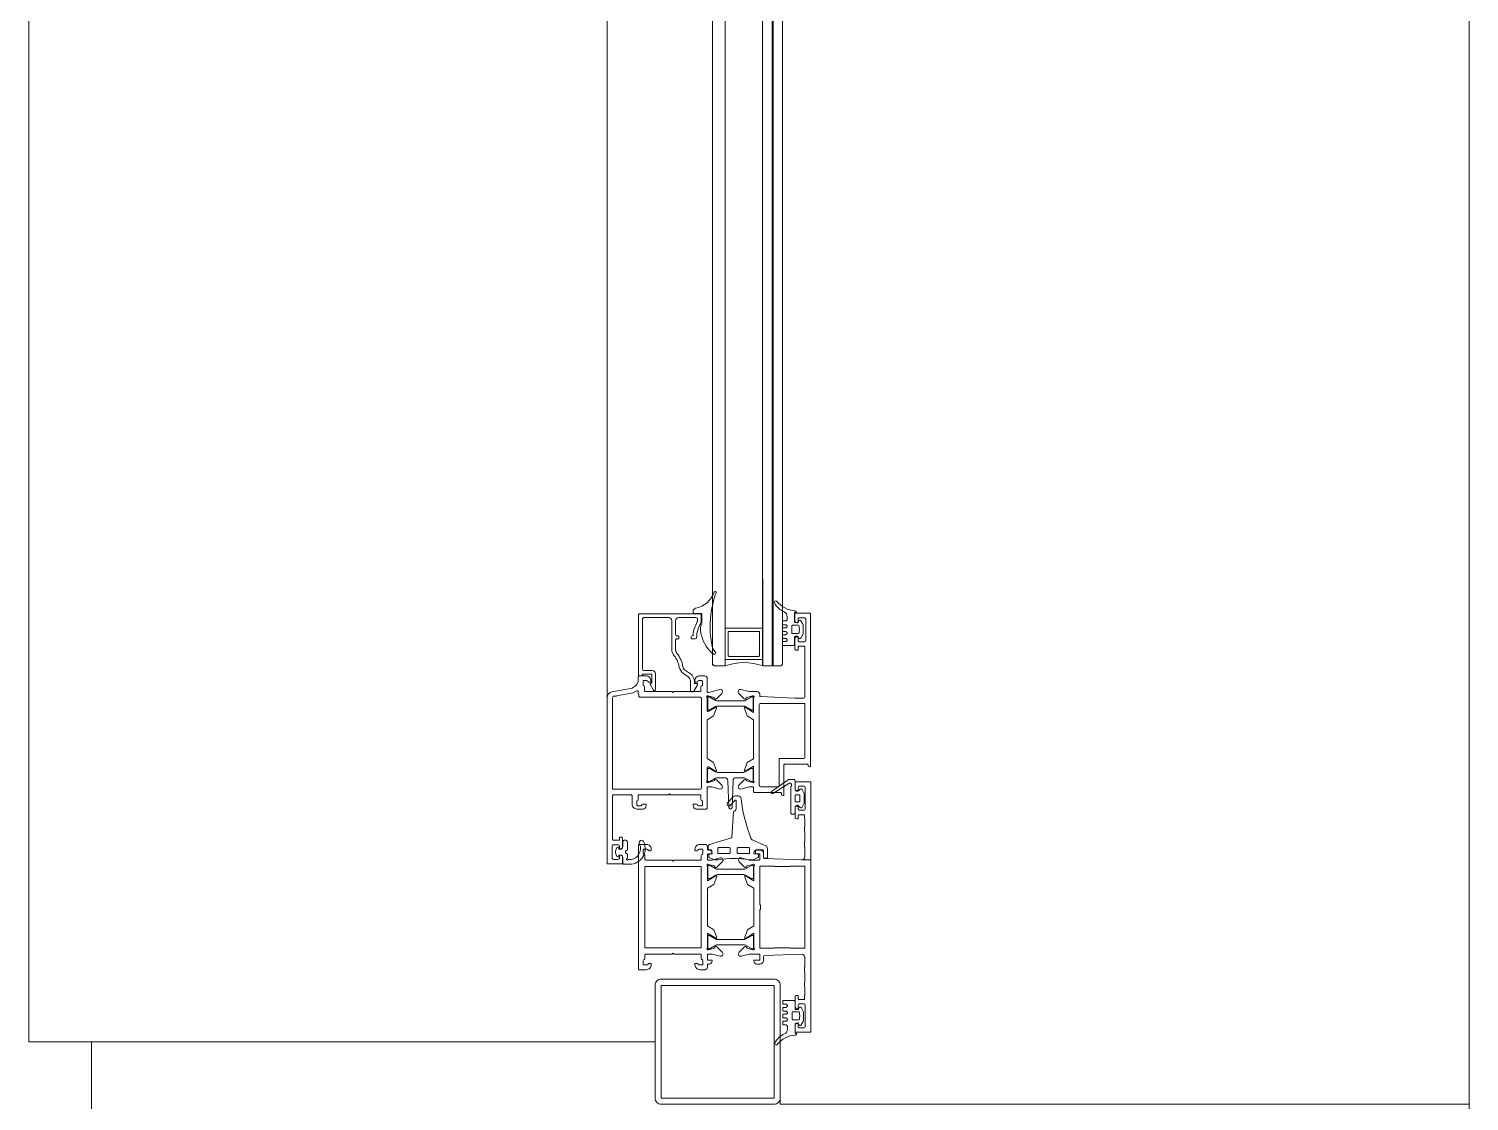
# Model space of a CAD drawing. Extents: x -9058 to 11890, y 0 to 4205.
# Drawn here: x 9831.06 to 9877.06, y 2775.97 to 2810.22 of the extents above; entities that cross this region are included whole.
import ezdxf

# ---------------------------------------------------------------- set-up
doc = ezdxf.new("R2010")
doc.units = 0
doc.header["$MEASUREMENT"] = 0
doc.layers.add('M-TEFRIS2-015', color=129, linetype='Continuous', lineweight=9)

msp = doc.modelspace()

# ---------------------------------------------------------------- linework, layer by layer
at = {"layer": 'M-TEFRIS2-015'}
for p, q in [((9852.894, 2789.895), (9852.894, 2838.023)), ((9853.294, 2789.895), (9853.294, 2838.023)), ((9854.494, 2789.895), (9854.494, 2838.023)), ((9854.794, 2789.878), (9854.794, 2838.023)), ((9854.832, 2789.878), (9854.832, 2838.023)), ((9855.132, 2789.927), (9855.132, 2838.023)), ((9852.895, 2792.653), (9852.895, 2789.928)), ((9852.895, 2792.653), (9852.895, 2790.384)), ((9853.295, 2792.653), (9853.295, 2789.878)), ((9854.495, 2792.653), (9854.495, 2789.878)), ((9854.495, 2791.078), (9853.295, 2791.078)), ((9852.945, 2789.878), (9852.895, 2789.928)), ((9854.495, 2790.078), (9853.295, 2790.078)), ((9855.083, 2789.878), (9855.132, 2789.927)), ((9853.295, 2789.878), (9852.945, 2789.878)), ((9855.083, 2789.878), (9854.495, 2789.878)), ((9855.738, 2783.677), (9856.035, 2783.677))]:
    msp.add_line(p, q, dxfattribs=at)
for points in [[(9877.058, 2775.873), (9877.058, 2915.873)], [(9833.058, 2777.873), (9831.058, 2777.873), (9831.058, 2913.873), (9833.058, 2913.873)], [(9849.522, 2902.696), (9849.523, 2783.938)], [(9870.358, 2768.873), (9870.358, 2770.873), (9877.058, 2770.873), (9877.058, 2775.873), (9855.058, 2775.873), (9855.058, 2779.673)], [(9833.058, 2777.873), (9851.058, 2777.873)], [(9833.058, 2777.873), (9833.058, 2533.873)]]:
    msp.add_lwpolyline(points, dxfattribs=at)
for points in [[(9852.524, 2791.548), (9852.304, 2791.548, -0.414214), (9852.274, 2791.578), (9852.274, 2791.616, -0.356389), (9852.354, 2791.714, 0.262181), (9852.948, 2792.228, -0.316752), (9852.976, 2792.248, -0.499585), (9853.005, 2792.21, 0.048291), (9852.863, 2791.654, 0.086497), (9852.866, 2790.556, 0.16681), (9852.978, 2790.328, -0.169383), (9852.992, 2790.307), (9852.994, 2790.294, -0.513067), (9852.928, 2790.247, -0.159858), (9852.548, 2790.822, -0.178819), (9852.531, 2791.188), (9852.541, 2791.208, 0.13005), (9852.554, 2791.257), (9852.554, 2791.518, 0.414214)], [(9851.744, 2790.735), (9851.784, 2790.735, 0.414214), (9851.814, 2790.765), (9851.814, 2790.805, 0.414214), (9851.784, 2790.835), (9851.764, 2790.835, -0.414214), (9851.714, 2790.885), (9851.714, 2791.315, -0.414214), (9851.814, 2791.415), (9852.363, 2791.415, -0.414214), (9852.413, 2791.365), (9852.413, 2791.313, -0.127567), (9852.404, 2791.279, 0.09888), (9852.27, 2790.861, -0.367727), (9852.242, 2790.835, 0.399482), (9852.214, 2790.805), (9852.214, 2790.765, 0.414214), (9852.244, 2790.735), (9852.334, 2790.735, 0.400329), (9852.384, 2790.782, -0.114933), (9852.508, 2791.219, 0.127017), (9852.533, 2791.316), (9852.533, 2791.505, 0.414214), (9852.503, 2791.535), (9850.563, 2791.535, 0.414214), (9850.533, 2791.505), (9850.533, 2789.585, 0.414214), (9850.563, 2789.555), (9850.623, 2789.555, 0.414214), (9850.653, 2789.585), (9850.653, 2789.605), (9850.953, 2789.605), (9850.953, 2789.335), (9850.918, 2789.315, 0.414214), (9850.907, 2789.274), (9851.006, 2789.103, 0.767327), (9851.073, 2789.121), (9851.073, 2789.625, 0.414214), (9850.973, 2789.725), (9850.703, 2789.725, -0.414214), (9850.653, 2789.775), (9850.653, 2791.365, -0.414214), (9850.703, 2791.415), (9851.494, 2791.415, -0.414214), (9851.594, 2791.315), (9851.594, 2790.401, 0.172094), (9851.665, 2790.2, -0.126051), (9851.831, 2789.839, 0.197455), (9851.962, 2789.634), (9852.116, 2789.526, -0.244698), (9852.193, 2789.379), (9852.193, 2789.099, 0.767327), (9852.295, 2789.072), (9852.409, 2789.27, 0.57735), (9852.383, 2789.315), (9852.313, 2789.315), (9852.313, 2789.379, 0.244698), (9852.185, 2789.624), (9852.031, 2789.727, -0.197455), (9851.949, 2789.855, 0.126051), (9851.758, 2790.27, -0.178336), (9851.714, 2790.401), (9851.714, 2790.705, -0.414214)], [(9854.365, 2790.178, 0.414214), (9854.395, 2790.208), (9854.395, 2790.948, 0.414214), (9854.365, 2790.978), (9853.425, 2790.978, 0.414214), (9853.395, 2790.948), (9853.395, 2790.208, 0.414214), (9853.425, 2790.178)], [(9855.657, 2791.146, 0.359904), (9855.628, 2791.171), (9855.452, 2791.171, 0.414214), (9855.422, 2791.141), (9855.422, 2790.941, 0.414214), (9855.452, 2790.911), (9855.628, 2790.911, 0.359904), (9855.657, 2790.935, 0.094739)], [(9852.523, 2789.205, -0.365977), (9852.548, 2789.234, 0.365977), (9852.573, 2789.264), (9852.573, 2789.374, 0.414214), (9852.543, 2789.404), (9852.453, 2789.404, 0.365977), (9852.424, 2789.379, -0.366034), (9852.394, 2789.354), (9852.333, 2789.354, -0.414214), (9852.323, 2789.364), (9852.323, 2789.404, -0.414214), (9852.473, 2789.554), (9852.643, 2789.554, -0.414214), (9852.723, 2789.474), (9852.723, 2789.054, 0.493043), (9852.761, 2789.025), (9853.129, 2789.124, -0.700084), (9853.205, 2789.016), (9853.192, 2788.998), (9853.019, 2788.827, -0.607471), (9852.959, 2788.843, 0.283637), (9852.937, 2788.865), (9852.754, 2788.915, 1.229391), (9852.723, 2788.864), (9852.723, 2788.443, 0.585524), (9852.769, 2788.418), (9852.988, 2788.551, -0.713664), (9853.017, 2788.527), (9852.923, 2788.277), (9852.738, 2788.164, 0.261412), (9852.723, 2788.139), (9852.723, 2786.928, 0.261412), (9852.738, 2786.902), (9852.923, 2786.789), (9853.017, 2786.539, -0.713664), (9852.988, 2786.515), (9852.769, 2786.649, 0.585524), (9852.723, 2786.623), (9852.723, 2786.202, 1.229391), (9852.754, 2786.152), (9852.937, 2786.201, 0.283637), (9852.959, 2786.224, -0.607471), (9853.019, 2786.239), (9853.192, 2786.068), (9853.205, 2786.05, -0.700084), (9853.129, 2785.943), (9852.869, 2786.012), (9852.753, 2786.012, 0.414214), (9852.723, 2785.982), (9852.723, 2785.334, -0.414214), (9852.693, 2785.304), (9852.373, 2785.304, -0.414222), (9852.273, 2785.404), (9852.273, 2785.444, -0.414214), (9852.283, 2785.454), (9852.394, 2785.454, -0.366034), (9852.424, 2785.429, 0.365977), (9852.453, 2785.404), (9852.543, 2785.404, 0.414214), (9852.573, 2785.434), (9852.573, 2785.544, 0.365977), (9852.548, 2785.573, -0.365977), (9852.523, 2785.603), (9852.523, 2785.724, 0.414214), (9852.493, 2785.754), (9851.553, 2785.754), (9851.523, 2785.784), (9851.493, 2785.754), (9850.553, 2785.754, 0.414214), (9850.523, 2785.724), (9850.523, 2785.603, -0.365977), (9850.498, 2785.573, 0.365977), (9850.473, 2785.544), (9850.473, 2785.434, 0.414214), (9850.503, 2785.404), (9850.593, 2785.404, 0.365977), (9850.623, 2785.429, -0.366034), (9850.652, 2785.454), (9850.763, 2785.454, -0.414214), (9850.773, 2785.444), (9850.773, 2785.404, -0.414214), (9850.673, 2785.304), (9850.473, 2785.304, -0.414214), (9850.323, 2785.454), (9850.323, 2785.724, 0.414214), (9850.293, 2785.754), (9849.733, 2785.754, 0.414214), (9849.703, 2785.724), (9849.703, 2784.334, 0.414214), (9849.733, 2784.304), (9849.893, 2784.304, 0.414214), (9849.923, 2784.334), (9849.923, 2784.404), (9849.973, 2784.404, -0.414214), (9850.023, 2784.354), (9850.023, 2784.099, -0.414214), (9849.953, 2784.029), (9849.933, 2784.029, -0.414214), (9849.923, 2784.039), (9849.923, 2784.114, 0.414214), (9849.873, 2784.164), (9849.733, 2784.164, 0.414214), (9849.683, 2784.114), (9849.683, 2783.744, 0.414214), (9849.733, 2783.694), (9849.873, 2783.694, 0.414214), (9849.923, 2783.744), (9849.923, 2783.819, -0.414214), (9849.933, 2783.829), (9849.953, 2783.829, -0.414214), (9850.023, 2783.759), (9850.023, 2783.584, -0.414214), (9849.993, 2783.554), (9849.553, 2783.554, -0.414214), (9849.523, 2783.584), (9849.523, 2788.854, -0.363975), (9849.688, 2789.051), (9850.275, 2789.154, 0.36397), (9850.523, 2789.45), (9850.523, 2789.524, -0.414214), (9850.553, 2789.554), (9850.773, 2789.554, -0.414214), (9850.923, 2789.404), (9850.923, 2789.364, -0.414214), (9850.913, 2789.354), (9850.852, 2789.354, -0.366034), (9850.823, 2789.379, 0.365977), (9850.793, 2789.404), (9850.703, 2789.404, 0.414214), (9850.673, 2789.374), (9850.673, 2789.264, 0.365977), (9850.698, 2789.234, -0.365977), (9850.723, 2789.205), (9850.723, 2789.084, 0.414214), (9850.753, 2789.054), (9851.593, 2789.054), (9851.623, 2789.024), (9851.653, 2789.054), (9852.493, 2789.054, 0.414214), (9852.523, 2789.084)], [(9849.703, 2788.853, -0.207097), (9849.725, 2788.904), (9849.823, 2788.904), (9849.823, 2788.922), (9850.301, 2789.007, 0.106114), (9850.476, 2789.078, -0.602221), (9850.523, 2789.053), (9850.523, 2789.004, 0.162278), (9850.543, 2788.944), (9850.543, 2788.904, 0.414214), (9850.573, 2788.874), (9852.493, 2788.874, -0.414214), (9852.543, 2788.824), (9852.543, 2785.984, -0.414214), (9852.493, 2785.934), (9849.703, 2785.934)], [(9853.938, 2788.774), (9854.124, 2788.881, -0.131652), (9854.139, 2788.885), (9854.165, 2788.885, -0.414214), (9854.195, 2788.855), (9854.195, 2788.495, -0.414214), (9854.165, 2788.465), (9854.139, 2788.465, -0.131652), (9854.124, 2788.469), (9853.938, 2788.577, 0.131652), (9853.888, 2788.59), (9853.041, 2788.59, 0.131652), (9852.991, 2788.577), (9852.805, 2788.469, -0.131652), (9852.79, 2788.465), (9852.765, 2788.465, -0.414214), (9852.735, 2788.495), (9852.735, 2788.855, -0.414214), (9852.765, 2788.885), (9852.79, 2788.885, -0.131652), (9852.805, 2788.881), (9852.991, 2788.774, 0.131652), (9853.041, 2788.76), (9853.888, 2788.76, 0.131652)], [(9853.05, 2788.59, 0.131652), (9853, 2788.577), (9852.814, 2788.469, -0.131652), (9852.799, 2788.465), (9852.773, 2788.465, -0.414214), (9852.743, 2788.495), (9852.743, 2788.855, -0.414214), (9852.773, 2788.885), (9852.799, 2788.885, -0.131652), (9852.814, 2788.881), (9853, 2788.774, 0.131652), (9853.05, 2788.76), (9853.896, 2788.76, 0.131652), (9853.946, 2788.774), (9854.133, 2788.881, -0.131652), (9854.148, 2788.885), (9854.173, 2788.885, -0.414214), (9854.203, 2788.855), (9854.203, 2788.495, -0.414214), (9854.173, 2788.465), (9854.148, 2788.465, -0.131652), (9854.133, 2788.469), (9853.946, 2788.577, 0.131652), (9853.896, 2788.59)], [(9855.023, 2786.904), (9855.023, 2786.064, -0.414214), (9854.973, 2786.014), (9854.433, 2786.014, -0.414214), (9854.383, 2786.064), (9854.383, 2788.624, -0.414214), (9854.433, 2788.674), (9855.843, 2788.674), (9855.843, 2786.964, -0.414214), (9855.793, 2786.914), (9855.033, 2786.914, 0.414214)], [(9853.382, 2786.208, 0.403142), (9853.282, 2786.304), (9853.041, 2786.304, 0.131652), (9852.991, 2786.29), (9852.805, 2786.183, -0.131652), (9852.79, 2786.179), (9852.765, 2786.179, -0.414214), (9852.735, 2786.209), (9852.735, 2786.569, -0.414214), (9852.765, 2786.599), (9852.79, 2786.599, -0.131652), (9852.805, 2786.595), (9852.991, 2786.487, 0.131652), (9853.041, 2786.474), (9853.888, 2786.474, 0.131652), (9853.938, 2786.487), (9854.124, 2786.595, -0.131652), (9854.139, 2786.599), (9854.165, 2786.599, -0.414214), (9854.195, 2786.569), (9854.195, 2786.209, -0.414214), (9854.165, 2786.179), (9854.139, 2786.179, -0.131652), (9854.124, 2786.183), (9853.938, 2786.29, 0.131652), (9853.888, 2786.304), (9853.647, 2786.304, 0.403142), (9853.547, 2786.208), (9853.515, 2785.352, -0.962756), (9853.415, 2785.352)], [(9855.527, 2785.358, -0.414214), (9855.562, 2785.393), (9855.642, 2785.393, -0.186103), (9855.652, 2785.39), (9855.694, 2785.349, 0.501687), (9855.757, 2785.36), (9855.802, 2785.449, 0.118551), (9855.822, 2785.528), (9855.822, 2785.758, 0.118551), (9855.802, 2785.838), (9855.757, 2785.927, 0.501687), (9855.694, 2785.937), (9855.652, 2785.897, -0.186103), (9855.642, 2785.893), (9855.562, 2785.893, -0.414214), (9855.527, 2785.928), (9855.527, 2786.208, 0.414214), (9855.487, 2786.248), (9855.342, 2786.248, 0.176484), (9855.309, 2786.237), (9854.776, 2785.864, 0.940455), (9854.823, 2785.8), (9855.328, 2786.118, -0.992608), (9855.394, 2786.018), (9855.394, 2785.178, 0.414214), (9855.434, 2785.138), (9855.487, 2785.138, 0.414214), (9855.527, 2785.178)], [(9855.833, 2784.993), (9855.843, 2784.993), (9855.843, 2784.726), (9855.833, 2784.726), (9855.833, 2784.576), (9855.843, 2784.576), (9855.843, 2784.246), (9855.833, 2784.246), (9855.833, 2784.096), (9855.843, 2784.096), (9855.843, 2783.777, -0.425337), (9855.739, 2783.677), (9854.552, 2783.722, -0.403083), (9854.523, 2783.752), (9854.523, 2783.873, 0.414214), (9854.403, 2783.993), (9854.313, 2783.993, 0.414214), (9854.213, 2783.893), (9854.213, 2783.883, 0.414214), (9854.223, 2783.873), (9854.373, 2783.873, -0.414214), (9854.403, 2783.843), (9854.403, 2783.703, -0.414214), (9854.373, 2783.673), (9854.068, 2783.673), (9853.807, 2783.743, 0.700084), (9853.732, 2783.635), (9853.744, 2783.617), (9853.917, 2783.446, 0.607471), (9853.977, 2783.462, -0.283637), (9853.999, 2783.485), (9854.183, 2783.534, -1.229391), (9854.213, 2783.484), (9854.213, 2783.009), (9853.947, 2783.172, 0.859449), (9853.921, 2783.142), (9854.014, 2782.897), (9854.213, 2782.775), (9854.213, 2781.571), (9854.014, 2781.45), (9853.921, 2781.205, 0.859449), (9853.947, 2781.174), (9854.213, 2781.337), (9854.213, 2780.863, -1.229391), (9854.183, 2780.812), (9853.999, 2780.862, -0.283637), (9853.977, 2780.884, 0.607471), (9853.917, 2780.9), (9853.744, 2780.729), (9853.732, 2780.711, 0.700084), (9853.807, 2780.603), (9854.068, 2780.673), (9854.373, 2780.673, -0.414214), (9854.403, 2780.643), (9854.403, 2780.503, -0.414214), (9854.373, 2780.473), (9854.223, 2780.473, 0.414214), (9854.213, 2780.463), (9854.213, 2780.453, 0.414214), (9854.313, 2780.353), (9854.403, 2780.353, 0.414214), (9854.523, 2780.473), (9854.523, 2780.594, -0.403083), (9854.552, 2780.624), (9855.739, 2780.669, -0.425337), (9855.843, 2780.569), (9855.843, 2780.25), (9855.833, 2780.25), (9855.833, 2780.1), (9855.843, 2780.1), (9855.843, 2779.77), (9855.833, 2779.77), (9855.833, 2779.62), (9855.843, 2779.62), (9855.843, 2779.353), (9855.833, 2779.353), (9855.833, 2779.223), (9855.663, 2779.223, -0.414214), (9855.633, 2779.253), (9855.633, 2779.353), (9855.583, 2779.353, 0.414214), (9855.533, 2779.303), (9855.533, 2778.993, 0.414214), (9855.603, 2778.923), (9855.623, 2778.923, 0.414214), (9855.633, 2778.933), (9855.633, 2779.033, -0.414214), (9855.683, 2779.083), (9855.803, 2779.083, -0.414214), (9855.853, 2779.033), (9855.853, 2778.363, -0.414214), (9855.803, 2778.313), (9855.683, 2778.313, -0.414214), (9855.633, 2778.363), (9855.633, 2778.463, 0.414214), (9855.623, 2778.473), (9855.603, 2778.473, 0.414214), (9855.533, 2778.403), (9855.533, 2778.183, 0.414214), (9855.543, 2778.173), (9856.023, 2778.173, 0.414214), (9856.033, 2778.183), (9856.033, 2786.163, 0.414214), (9856.023, 2786.173), (9855.543, 2786.173, 0.414214), (9855.533, 2786.163), (9855.533, 2785.943, 0.414214), (9855.603, 2785.873), (9855.623, 2785.873, 0.414214), (9855.633, 2785.883), (9855.633, 2785.983, -0.414214), (9855.683, 2786.033), (9855.803, 2786.033, -0.414214), (9855.853, 2785.983), (9855.853, 2785.313, -0.414214), (9855.803, 2785.263), (9855.683, 2785.263, -0.414214), (9855.633, 2785.313), (9855.633, 2785.413, 0.414214), (9855.623, 2785.423), (9855.603, 2785.423, 0.414214), (9855.533, 2785.353), (9855.533, 2785.043, 0.414214), (9855.583, 2784.993), (9855.633, 2784.993), (9855.633, 2785.093, -0.414214), (9855.663, 2785.123), (9855.833, 2785.123)], [(9855.532, 2785.553, 0.414214), (9855.557, 2785.528), (9855.657, 2785.528, 0.414214), (9855.682, 2785.553), (9855.682, 2785.733, 0.414214), (9855.657, 2785.758), (9855.557, 2785.758, 0.414214), (9855.532, 2785.733)], [(9849.904, 2783.774), (9849.904, 2783.834), (9849.984, 2783.834, -0.236068), (9850.024, 2783.754), (9850.024, 2783.589, 0.414214), (9850.074, 2783.539), (9850.245, 2783.539, 0.557109), (9850.692, 2784.262, 0.284432), (9850.625, 2784.304, 0.557109), (9850.558, 2784.195, -0.59685), (9850.203, 2783.692, -2.161979), (9850.174, 2783.727), (9850.174, 2783.869, -1), (9850.174, 2783.989), (9850.174, 2784.254, 0.414214), (9850.124, 2784.304), (9850.074, 2784.304, 0.414214), (9850.024, 2784.254), (9850.024, 2784.104, -0.236068), (9849.984, 2784.024), (9849.904, 2784.024), (9849.904, 2784.084), (9849.87, 2784.084, 0.323522), (9849.822, 2784.05), (9849.792, 2783.956, 0.019238), (9849.79, 2783.949), (9849.79, 2783.909, 0.019238), (9849.792, 2783.901), (9849.822, 2783.808, 0.323522), (9849.87, 2783.774)], [(9853.089, 2784.071, 0.414214), (9853.059, 2784.041), (9853.059, 2783.911, 0.414214), (9853.089, 2783.881), (9853.429, 2783.881, 0.414214), (9853.459, 2783.911), (9853.459, 2784.041, 0.414214), (9853.429, 2784.071)], [(9853.709, 2784.071, 0.414214), (9853.679, 2784.041), (9853.679, 2783.911, 0.414214), (9853.709, 2783.881), (9854.049, 2783.881, 0.414214), (9854.079, 2783.911), (9854.079, 2784.041, 0.414214), (9854.049, 2784.071)], [(9853.051, 2783.209, 0.131652), (9853.001, 2783.195), (9852.815, 2783.088, -0.131652), (9852.8, 2783.084), (9852.775, 2783.084, -0.414214), (9852.745, 2783.114), (9852.745, 2783.474, -0.414214), (9852.775, 2783.504), (9852.8, 2783.504, -0.131652), (9852.815, 2783.5), (9853.001, 2783.392, 0.131652), (9853.051, 2783.379), (9853.898, 2783.379, 0.131652), (9853.948, 2783.392), (9854.134, 2783.5, -0.131652), (9854.149, 2783.504), (9854.175, 2783.504, -0.414214), (9854.205, 2783.474), (9854.205, 2783.114, -0.414214), (9854.175, 2783.084), (9854.149, 2783.084, -0.131652), (9854.134, 2783.088), (9853.948, 2783.195, 0.131652), (9853.898, 2783.209)], [(9853.051, 2781.138, -0.131652), (9853.001, 2781.151), (9852.815, 2781.259, 0.131652), (9852.8, 2781.263), (9852.775, 2781.263, 0.414214), (9852.745, 2781.233), (9852.745, 2780.873, 0.414214), (9852.775, 2780.843), (9852.8, 2780.843, 0.131652), (9852.815, 2780.847), (9853.001, 2780.954, -0.131652), (9853.051, 2780.968), (9853.898, 2780.968, -0.131652), (9853.948, 2780.954), (9854.134, 2780.847, 0.131652), (9854.149, 2780.843), (9854.175, 2780.843, 0.414214), (9854.205, 2780.873), (9854.205, 2781.233, 0.414214), (9854.175, 2781.263), (9854.149, 2781.263, 0.131652), (9854.134, 2781.259), (9853.948, 2781.151, -0.131652), (9853.898, 2781.138)], [(9851.258, 2775.873, -0.414214), (9851.058, 2776.073), (9851.058, 2779.673, -0.414214), (9851.258, 2779.873), (9854.858, 2779.873, -0.414214), (9855.058, 2779.673), (9855.058, 2776.073, -0.414214), (9854.858, 2775.873)], [(9855.668, 2778.594, -0.359904), (9855.638, 2778.57), (9855.463, 2778.57, -0.414214), (9855.433, 2778.6), (9855.433, 2778.8, -0.414214), (9855.463, 2778.83), (9855.638, 2778.83, -0.359904), (9855.668, 2778.806, -0.094739)]]:
    msp.add_lwpolyline(points, format="xyb", close=True, dxfattribs=at)
for points in [[(9855.533, 2791.635, -0.220745), (9854.939, 2791.945, 0.651907), (9854.87, 2791.889, 0.176952), (9855.186, 2791.598, -0.281357), (9855.274, 2791.454), (9855.274, 2791.373), (9855.274, 2791.36), (9855.273, 2791.352), (9855.272, 2791.345), (9855.269, 2791.337), (9855.264, 2791.33), (9855.259, 2791.324), (9855.253, 2791.319), (9855.246, 2791.315), (9855.238, 2791.312), (9855.224, 2791.31), (9855.148, 2791.31), (9855.145, 2791.309), (9855.142, 2791.309), (9855.139, 2791.307), (9855.136, 2791.306), (9855.134, 2791.304), (9855.132, 2791.301), (9855.13, 2791.298), (9855.129, 2791.295), (9855.128, 2791.29), (9855.128, 2791.21), (9855.128, 2791.207), (9855.129, 2791.204), (9855.13, 2791.201), (9855.132, 2791.198), (9855.134, 2791.195), (9855.136, 2791.193), (9855.139, 2791.192), (9855.142, 2791.19), (9855.148, 2791.19), (9855.224, 2791.19), (9855.231, 2791.189), (9855.238, 2791.187), (9855.246, 2791.184), (9855.253, 2791.18), (9855.259, 2791.175), (9855.264, 2791.169), (9855.269, 2791.162), (9855.272, 2791.154), (9855.274, 2791.14), (9855.273, 2791.132), (9855.272, 2791.125), (9855.269, 2791.117), (9855.264, 2791.11), (9855.259, 2791.104), (9855.253, 2791.099), (9855.246, 2791.095), (9855.238, 2791.092), (9855.224, 2791.09), (9855.148, 2791.09), (9855.145, 2791.089), (9855.142, 2791.089), (9855.139, 2791.087), (9855.136, 2791.086), (9855.134, 2791.084), (9855.132, 2791.081), (9855.13, 2791.078), (9855.129, 2791.075), (9855.128, 2791.07), (9855.128, 2790.99), (9855.128, 2790.987), (9855.129, 2790.984), (9855.13, 2790.981), (9855.132, 2790.978), (9855.134, 2790.975), (9855.136, 2790.973), (9855.139, 2790.972), (9855.142, 2790.97), (9855.148, 2790.97), (9855.224, 2790.97), (9855.231, 2790.969), (9855.238, 2790.967), (9855.246, 2790.964), (9855.253, 2790.96), (9855.259, 2790.955), (9855.264, 2790.949), (9855.269, 2790.942), (9855.272, 2790.934), (9855.274, 2790.92), (9855.273, 2790.912), (9855.272, 2790.905), (9855.269, 2790.897), (9855.264, 2790.89), (9855.259, 2790.884), (9855.253, 2790.879), (9855.246, 2790.875), (9855.238, 2790.872), (9855.224, 2790.87), (9855.148, 2790.87), (9855.145, 2790.869), (9855.142, 2790.869), (9855.139, 2790.867), (9855.136, 2790.866), (9855.134, 2790.864), (9855.132, 2790.861), (9855.13, 2790.858), (9855.129, 2790.855), (9855.128, 2790.85), (9855.128, 2790.77), (9855.128, 2790.767), (9855.129, 2790.764), (9855.13, 2790.761), (9855.132, 2790.758), (9855.134, 2790.755), (9855.136, 2790.753), (9855.139, 2790.752), (9855.142, 2790.75), (9855.148, 2790.75), (9855.224, 2790.75), (9855.231, 2790.749), (9855.238, 2790.747), (9855.246, 2790.744), (9855.253, 2790.74), (9855.259, 2790.735), (9855.264, 2790.729), (9855.269, 2790.722), (9855.272, 2790.714), (9855.274, 2790.7), (9855.273, 2790.692), (9855.272, 2790.685), (9855.269, 2790.677), (9855.264, 2790.67), (9855.259, 2790.664), (9855.253, 2790.659), (9855.246, 2790.655), (9855.238, 2790.652), (9855.224, 2790.65), (9855.148, 2790.65), (9855.145, 2790.649), (9855.142, 2790.649), (9855.139, 2790.647), (9855.136, 2790.646), (9855.134, 2790.644), (9855.132, 2790.641), (9855.13, 2790.638), (9855.129, 2790.635), (9855.128, 2790.63), (9855.128, 2790.55), (9855.128, 2790.547), (9855.129, 2790.544), (9855.13, 2790.541), (9855.132, 2790.538), (9855.134, 2790.535), (9855.136, 2790.533), (9855.139, 2790.532), (9855.142, 2790.53), (9855.148, 2790.53), (9855.486, 2790.53, 0.414214), (9855.516, 2790.56), (9855.516, 2790.791, -0.414214), (9855.546, 2790.821), (9855.611, 2790.821, -0.291535), (9855.629, 2790.809), (9855.649, 2790.761, 0.613042), (9855.712, 2790.759), (9855.775, 2790.878, 0.127095), (9855.791, 2790.941), (9855.791, 2791.141, 0.127095), (9855.775, 2791.204), (9855.717, 2791.312, 0.585233), (9855.648, 2791.313), (9855.623, 2791.265, -0.167811), (9855.611, 2791.261), (9855.546, 2791.261, -0.414214), (9855.516, 2791.291), (9855.516, 2791.586), (9855.579, 2791.586, 0.394677), (9855.533, 2791.635)], [(9854.401, 2788.934, 0.459137), (9854.429, 2788.898), (9855.523, 2788.844), (9855.793, 2788.844, 0.414214), (9855.843, 2788.894), (9855.843, 2790.474, 0.414214), (9855.813, 2790.504), (9855.653, 2790.504, 0.414214), (9855.623, 2790.474), (9855.623, 2790.374), (9855.573, 2790.374, -0.414214), (9855.523, 2790.424), (9855.523, 2790.734, -0.414214), (9855.593, 2790.804), (9855.613, 2790.804, -0.414214), (9855.623, 2790.794), (9855.623, 2790.694, 0.414214), (9855.673, 2790.644), (9855.823, 2790.644, 0.414214), (9855.873, 2790.694), (9855.873, 2791.364, 0.414214), (9855.823, 2791.414), (9855.673, 2791.414, 0.414214), (9855.623, 2791.364), (9855.623, 2791.264, -0.414214), (9855.613, 2791.254), (9855.593, 2791.254, -0.414214), (9855.523, 2791.324), (9855.523, 2791.544, -0.414214), (9855.533, 2791.554), (9856.013, 2791.554, -0.414214), (9856.023, 2791.544), (9856.023, 2786.679, -0.535184), (9855.989, 2786.656), (9855.945, 2786.674), (9855.945, 2786.704, 0.414214), (9855.915, 2786.734), (9855.203, 2786.734, 0.414214), (9855.173, 2786.704), (9855.173, 2785.759, -0.535184), (9855.139, 2785.736), (9855.114, 2785.746, -0.302776), (9855.095, 2785.774), (9855.095, 2785.804, 0.414214), (9855.065, 2785.834), (9854.233, 2785.834, -0.414214), (9854.203, 2785.864), (9854.203, 2785.982, 0.414214), (9854.173, 2786.012), (9854.058, 2786.012), (9853.797, 2785.943, -0.700084), (9853.722, 2786.05), (9853.734, 2786.068), (9853.907, 2786.239, -0.607471), (9853.967, 2786.224, 0.283637), (9853.989, 2786.201), (9854.173, 2786.152, 1.229391), (9854.203, 2786.202), (9854.203, 2786.676), (9853.937, 2786.514, -0.859449), (9853.911, 2786.544), (9854.004, 2786.789), (9854.203, 2786.911), (9854.203, 2788.156), (9854.004, 2788.277), (9853.911, 2788.522, -0.859449), (9853.937, 2788.553), (9854.203, 2788.39), (9854.203, 2788.864, 1.229391), (9854.173, 2788.915), (9853.989, 2788.865, 0.283637), (9853.967, 2788.843, -0.607471), (9853.907, 2788.827), (9853.734, 2788.998), (9853.722, 2789.016, -0.700084), (9853.797, 2789.124), (9854.058, 2789.054), (9854.303, 2789.054, -0.474196), (9854.401, 2788.934)], [(9853.077, 2783.681, -0.081633), (9854.057, 2783.681), (9854.137, 2783.681, 0.104779), (9854.21, 2783.696), (9854.345, 2783.756, 0.296563), (9854.357, 2783.774), (9854.357, 2783.841, 0.414214), (9854.327, 2783.871), (9854.292, 2783.871, -0.414214), (9854.267, 2783.896), (9854.267, 2783.976, -0.414214), (9854.292, 2784.001), (9854.482, 2784.001, -0.414214), (9854.517, 2783.966), (9854.517, 2783.751, 0.414214), (9854.537, 2783.731), (9854.627, 2783.731, 0.414214), (9854.647, 2783.751), (9854.647, 2784.041, 0.285747), (9854.591, 2784.13), (9854.163, 2784.321, -0.189764), (9854.114, 2784.375, -0.061836), (9853.806, 2785.632, 0.380587), (9853.707, 2785.721), (9853.627, 2785.721, 0.203536), (9853.555, 2785.69), (9853.374, 2785.502, 0.999219), (9853.46, 2785.419), (9853.607, 2785.571, -0.950364), (9853.647, 2785.573, -0.068684), (9853.636, 2785.272, -0.364538), (9853.587, 2785.231, 0.394287), (9853.567, 2785.212), (9853.512, 2784.409, -0.309555), (9853.495, 2784.387), (9852.792, 2784.168, 0.328426), (9852.757, 2784.121), (9852.757, 2784.026, 0.414214), (9852.782, 2784.001), (9852.842, 2784.001, -0.414214), (9852.867, 2783.976), (9852.867, 2783.896, -0.414214), (9852.842, 2783.871), (9852.807, 2783.871, 0.414214), (9852.777, 2783.841), (9852.777, 2783.774, 0.296563), (9852.789, 2783.756), (9852.924, 2783.696, 0.104779), (9852.997, 2783.681), (9853.077, 2783.681)], [(9852.733, 2780.253, -0.414222), (9852.653, 2780.173), (9852.483, 2780.173, -0.414214), (9852.333, 2780.323), (9852.333, 2780.363, -0.414214), (9852.343, 2780.373), (9852.404, 2780.373, -0.366034), (9852.434, 2780.348, 0.365977), (9852.463, 2780.323), (9852.553, 2780.323, 0.414214), (9852.583, 2780.353), (9852.583, 2780.463, 0.365977), (9852.558, 2780.493, -0.365977), (9852.533, 2780.522), (9852.533, 2780.643, 0.414214), (9852.503, 2780.673), (9851.663, 2780.673), (9851.633, 2780.703), (9851.603, 2780.673), (9850.763, 2780.673, 0.414214), (9850.733, 2780.643), (9850.733, 2780.522, -0.365977), (9850.708, 2780.493, 0.365977), (9850.683, 2780.463), (9850.683, 2780.353, 0.414214), (9850.713, 2780.323), (9850.803, 2780.323, 0.365977), (9850.833, 2780.348, -0.366034), (9850.862, 2780.373), (9850.923, 2780.373, -0.414214), (9850.933, 2780.363), (9850.933, 2780.323, -0.414214), (9850.783, 2780.173), (9850.543, 2780.173, -0.414214), (9850.533, 2780.183), (9850.533, 2784.163, -0.414214), (9850.543, 2784.173), (9850.783, 2784.173, -0.414214), (9850.933, 2784.023), (9850.933, 2783.983, -0.414214), (9850.923, 2783.973), (9850.862, 2783.973, -0.366034), (9850.833, 2783.998, 0.365977), (9850.803, 2784.023), (9850.713, 2784.023, 0.414214), (9850.683, 2783.993), (9850.683, 2783.883, 0.365977), (9850.708, 2783.854, -0.365977), (9850.733, 2783.824), (9850.733, 2783.703, 0.414214), (9850.763, 2783.673), (9851.603, 2783.673), (9851.633, 2783.643), (9851.663, 2783.673), (9852.503, 2783.673, 0.414214), (9852.533, 2783.703), (9852.533, 2783.824, -0.365977), (9852.558, 2783.854, 0.365977), (9852.583, 2783.883), (9852.583, 2783.993, 0.414214), (9852.553, 2784.023), (9852.463, 2784.023, 0.365977), (9852.434, 2783.998, -0.366034), (9852.404, 2783.973), (9852.343, 2783.973, -0.414214), (9852.333, 2783.983), (9852.333, 2784.023, -0.414214), (9852.483, 2784.173), (9852.653, 2784.173, -0.414214), (9852.733, 2784.093), (9852.733, 2784.023, 0.414214), (9852.763, 2783.993), (9852.783, 2783.993, -0.414214), (9852.883, 2783.893), (9852.883, 2783.883, -0.414214), (9852.873, 2783.873), (9852.763, 2783.873, 0.414214), (9852.733, 2783.843), (9852.733, 2783.703, 0.414214), (9852.763, 2783.673), (9852.879, 2783.673), (9853.139, 2783.743, -0.700084), (9853.215, 2783.635), (9853.202, 2783.617), (9853.029, 2783.446, -0.607471), (9852.969, 2783.462, 0.283637), (9852.947, 2783.485), (9852.764, 2783.534, 1.229391), (9852.733, 2783.484), (9852.733, 2783.009), (9852.998, 2783.171, -0.713664), (9853.027, 2783.147), (9852.933, 2782.897), (9852.733, 2782.775), (9852.733, 2781.571), (9852.933, 2781.45), (9853.027, 2781.2, -0.713664), (9852.998, 2781.176), (9852.733, 2781.337), (9852.733, 2780.863, 1.229391), (9852.764, 2780.812), (9852.947, 2780.862, 0.283637), (9852.969, 2780.884, -0.607471), (9853.029, 2780.9), (9853.202, 2780.729), (9853.215, 2780.711, -0.700084), (9853.139, 2780.603), (9852.879, 2780.673), (9852.763, 2780.673, 0.414214), (9852.733, 2780.643), (9852.733, 2780.503, 0.414214), (9852.763, 2780.473), (9852.873, 2780.473, -0.414214), (9852.883, 2780.463), (9852.883, 2780.453, -0.414214), (9852.783, 2780.353), (9852.763, 2780.353, 0.414214), (9852.733, 2780.323), (9852.733, 2780.253)], [(9855.543, 2778.084, 0.220745), (9854.95, 2777.774, -0.651907), (9854.881, 2777.831, -0.176952), (9855.196, 2778.122, 0.281357), (9855.284, 2778.265), (9855.284, 2778.346), (9855.284, 2778.36), (9855.284, 2778.367), (9855.282, 2778.375), (9855.279, 2778.382), (9855.275, 2778.389), (9855.27, 2778.395), (9855.263, 2778.401), (9855.256, 2778.405), (9855.249, 2778.408), (9855.234, 2778.41), (9855.159, 2778.41), (9855.156, 2778.41), (9855.153, 2778.411), (9855.15, 2778.412), (9855.147, 2778.414), (9855.144, 2778.416), (9855.142, 2778.418), (9855.141, 2778.421), (9855.139, 2778.424), (9855.139, 2778.43), (9855.139, 2778.51), (9855.139, 2778.513), (9855.139, 2778.516), (9855.141, 2778.519), (9855.142, 2778.521), (9855.144, 2778.524), (9855.147, 2778.526), (9855.15, 2778.528), (9855.153, 2778.529), (9855.159, 2778.53), (9855.234, 2778.53), (9855.242, 2778.53), (9855.249, 2778.532), (9855.256, 2778.535), (9855.263, 2778.539), (9855.27, 2778.544), (9855.275, 2778.551), (9855.279, 2778.558), (9855.282, 2778.565), (9855.284, 2778.58), (9855.284, 2778.587), (9855.282, 2778.595), (9855.279, 2778.602), (9855.275, 2778.609), (9855.27, 2778.615), (9855.263, 2778.621), (9855.256, 2778.625), (9855.249, 2778.628), (9855.234, 2778.63), (9855.159, 2778.63), (9855.156, 2778.63), (9855.153, 2778.631), (9855.15, 2778.632), (9855.147, 2778.634), (9855.144, 2778.636), (9855.142, 2778.638), (9855.141, 2778.641), (9855.139, 2778.644), (9855.139, 2778.65), (9855.139, 2778.73), (9855.139, 2778.733), (9855.139, 2778.736), (9855.141, 2778.739), (9855.142, 2778.741), (9855.144, 2778.744), (9855.147, 2778.746), (9855.15, 2778.748), (9855.153, 2778.749), (9855.159, 2778.75), (9855.234, 2778.75), (9855.242, 2778.75), (9855.249, 2778.752), (9855.256, 2778.755), (9855.263, 2778.759), (9855.27, 2778.764), (9855.275, 2778.771), (9855.279, 2778.778), (9855.282, 2778.785), (9855.284, 2778.8), (9855.284, 2778.807), (9855.282, 2778.815), (9855.279, 2778.822), (9855.275, 2778.829), (9855.27, 2778.835), (9855.263, 2778.841), (9855.256, 2778.845), (9855.249, 2778.848), (9855.234, 2778.85), (9855.159, 2778.85), (9855.156, 2778.85), (9855.153, 2778.851), (9855.15, 2778.852), (9855.147, 2778.854), (9855.144, 2778.856), (9855.142, 2778.858), (9855.141, 2778.861), (9855.139, 2778.864), (9855.139, 2778.87), (9855.139, 2778.95), (9855.139, 2778.953), (9855.139, 2778.956), (9855.141, 2778.959), (9855.142, 2778.961), (9855.144, 2778.964), (9855.147, 2778.966), (9855.15, 2778.968), (9855.153, 2778.969), (9855.159, 2778.97), (9855.234, 2778.97), (9855.242, 2778.97), (9855.249, 2778.972), (9855.256, 2778.975), (9855.263, 2778.979), (9855.27, 2778.984), (9855.275, 2778.991), (9855.279, 2778.998), (9855.282, 2779.005), (9855.284, 2779.02), (9855.284, 2779.027), (9855.282, 2779.035), (9855.279, 2779.042), (9855.275, 2779.049), (9855.27, 2779.055), (9855.263, 2779.061), (9855.256, 2779.065), (9855.249, 2779.068), (9855.234, 2779.07), (9855.159, 2779.07), (9855.156, 2779.07), (9855.153, 2779.071), (9855.15, 2779.072), (9855.147, 2779.074), (9855.144, 2779.076), (9855.142, 2779.078), (9855.141, 2779.081), (9855.139, 2779.084), (9855.139, 2779.09), (9855.139, 2779.17), (9855.139, 2779.173), (9855.139, 2779.176), (9855.141, 2779.179), (9855.142, 2779.181), (9855.144, 2779.184), (9855.147, 2779.186), (9855.15, 2779.188), (9855.153, 2779.189), (9855.159, 2779.19), (9855.497, 2779.19, -0.414214), (9855.527, 2779.16), (9855.527, 2778.929, 0.414214), (9855.557, 2778.899), (9855.622, 2778.899, 0.291535), (9855.64, 2778.91), (9855.66, 2778.959, -0.613042), (9855.722, 2778.961), (9855.785, 2778.842, -0.127095), (9855.802, 2778.779), (9855.802, 2778.579, -0.127095), (9855.785, 2778.516), (9855.728, 2778.407, -0.585233), (9855.658, 2778.407), (9855.634, 2778.454, 0.167811), (9855.622, 2778.459), (9855.557, 2778.459, 0.414214), (9855.527, 2778.429), (9855.527, 2778.134), (9855.59, 2778.134, -0.394677), (9855.543, 2778.084)]]:
    msp.add_lwpolyline(points, format="xyb", dxfattribs=at)
for points in [[(9852.533, 2783.473), (9850.733, 2783.473), (9850.733, 2780.873), (9852.533, 2780.873)], [(9854.403, 2783.483), (9854.873, 2783.483), (9854.873, 2783.473), (9855.373, 2783.473), (9855.373, 2783.483), (9855.843, 2783.483), (9855.843, 2780.863), (9855.373, 2780.863), (9855.373, 2780.873), (9854.873, 2780.873), (9854.873, 2780.863), (9854.403, 2780.863), (9854.403, 2782.098), (9854.423, 2782.098), (9854.423, 2782.248), (9854.403, 2782.248)], [(9851.258, 2776.073), (9854.858, 2776.073), (9854.858, 2779.673), (9851.258, 2779.673)]]:
    msp.add_lwpolyline(points, close=True, dxfattribs=at)
for centre, radius, start, end in [((9853.895, 2788.128), 1.85, 71.0754, 108.9246), ((9850.603, 2785.434), 0.03, 270, 350.4059)]:
    msp.add_arc(centre, radius, start, end, dxfattribs=at)

doc.saveas('drawing.dxf')
